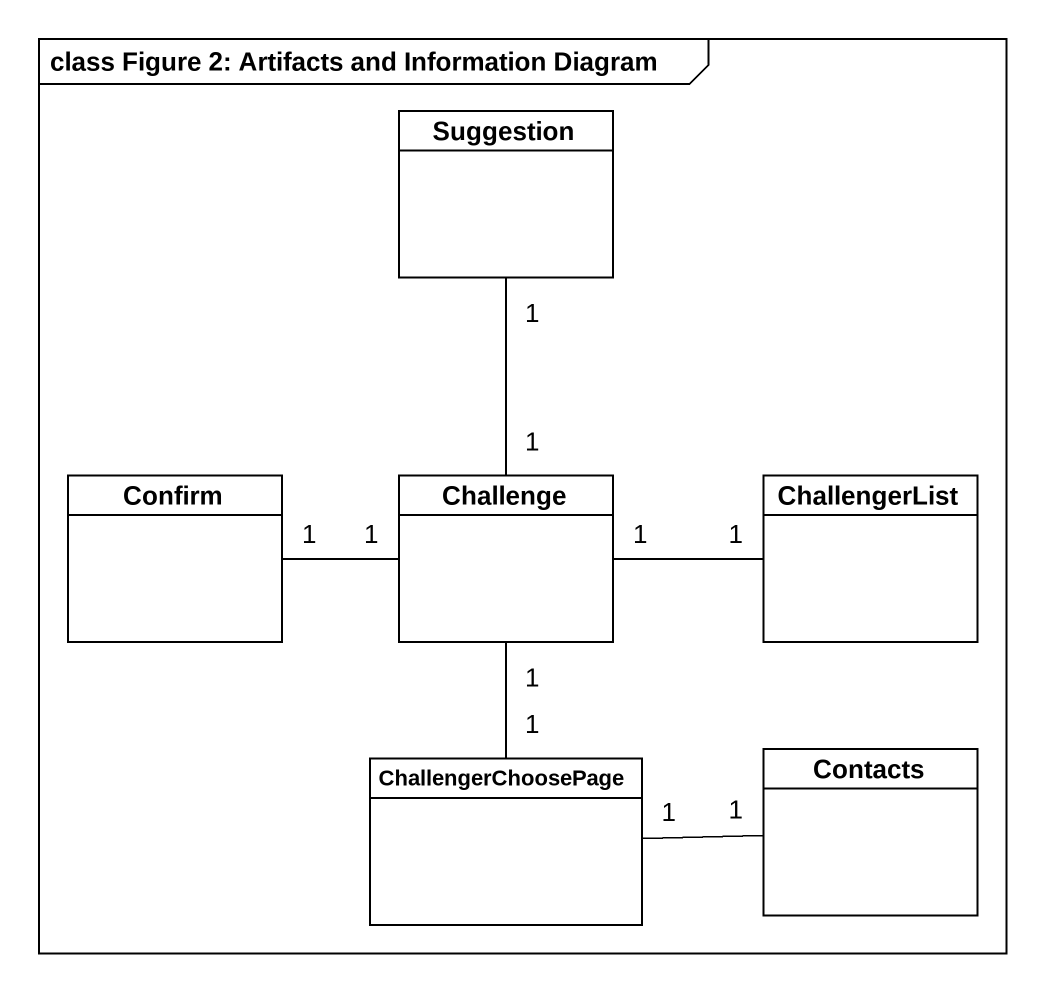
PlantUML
@startuml
mainframe class Figure 2: Artifacts and Information Diagram
hide circle
hide empty members
class Suggestion
class Confirm
class Challenge
class ChallengerList
class ChallengerChoosePage
class Contacts
Confirm "1" -right- "1" Challenge
Challenge "1" -up- "1" Suggestion
Challenge "1" -right- "1" ChallengerList
ChallengerChoosePage "1" -up- "1" Challenge
ChallengerChoosePage "1" -right- "1" Contacts
@enduml
